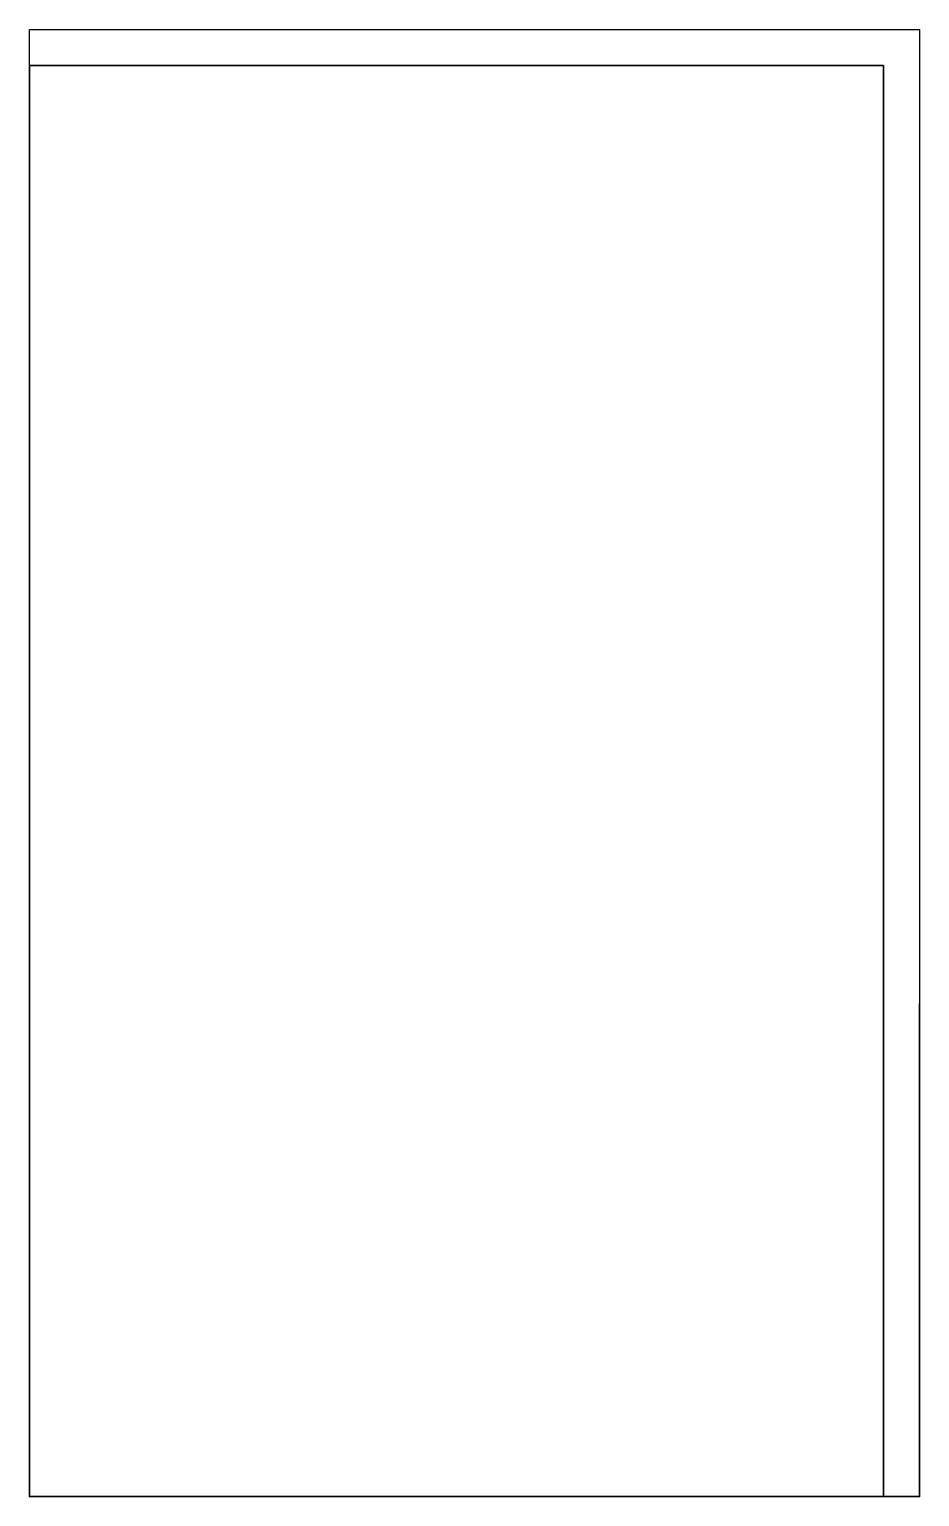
# Model space of a CAD drawing. Header units: centimetres. Extents: x 0 to 3.7, y 0 to 6.1.
import ezdxf

# ---------------------------------------------------------------- set-up
doc = ezdxf.new("R2010")
doc.units = ezdxf.units.CM
doc.header["$MEASUREMENT"] = 0
for name, color, linetype in [('Wood Corner Bracket v1_Sketch1', 7, 'Continuous'), ('Wood Corner Bracket v1_Sketch2', 7, 'Continuous'), ('Wood Corner Bracket v1_Sketch3', 7, 'Continuous'), ('Wood Corner Bracket v1_Sketch4', 7, 'Continuous')]:
    doc.layers.add(name, color=color, linetype=linetype)

msp = doc.modelspace()

# ---------------------------------------------------------------- linework, layer by layer
at = {"layer": 'Wood Corner Bracket v1_Sketch1'}
for p, q in [((0, 0), (3.7, 0)), ((3.7, 0, 7.6), (0, 0, 7.6)), ((0, 0, 7.6), (0, 0)), ((3.7, 0), (3.7, 0, 7.6))]:
    msp.add_line(p, q, dxfattribs=at)
msp.add_point((0, 0), dxfattribs=at)
at = {"layer": 'Wood Corner Bracket v1_Sketch2'}
for p, q in [((0, 0), (0, 6.1)), ((0, 6.1), (3.7, 6.1)), ((3.7, 6.1), (3.7, 0)), ((3.55, 5.95), (0, 5.95)), ((0, 5.95), (0, 0)), ((3.55, 0), (3.55, 5.95)), ((3.7, 0), (0, 0)), ((0, 0), (3.55, 0))]:
    msp.add_line(p, q, dxfattribs=at)
msp.add_point((0, 0), dxfattribs=at)
at = {"layer": 'Wood Corner Bracket v1_Sketch3'}
for p, q in [((3.55, 0, 7.6), (3.55, 5.95, 7.6)), ((3.55, 5.95, 7.6), (3.55, 5.95)), ((3.55, 5.95), (3.55, 0)), ((3.55, 0, 7.6), (3.55, 2, 7.6)), ((3.55, 2, 7.6), (3.55, 2, 5.1)), ((3.55, 0), (3.55, 2)), ((3.55, 2), (3.55, 2, 1)), ((3.55, 2, 5.1), (3.55, 0, 4)), ((3.55, 0, 1.8), (3.55, 2, 1)), ((3.55, 0), (3.55, 0, 7.6)), ((3.55, 0, 5), (3.55, 0, 4)), ((3.55, 0, 1), (3.55, 0, 1.8)), ((3.55, 0, 1.8), (3.55, 0, 4))]:
    msp.add_line(p, q, dxfattribs=at)
msp.add_point((3.55, 0), dxfattribs=at)
at = {"layer": 'Wood Corner Bracket v1_Sketch4'}
for p, q in [((3.55, 5.95, 7.6), (0, 5.95, 7.6)), ((0, 5.95, 7.6), (0, 5.95)), ((0, 5.95), (3.55, 5.95)), ((0, 5.95, 7.6), (0, 5.95, 5.1)), ((0, 5.95, 5.1), (2.05, 5.95, 5.1)), ((0, 5.95, 5.1), (2.05, 5.95, 4.1)), ((0, 5.95), (2.05, 5.95)), ((0, 5.95), (0, 5.95, 1)), ((2.05, 5.95, 1.8), (0, 5.95, 1)), ((2.05, 5.95, 5.1), (2.05, 5.95, 4.1)), ((2.05, 5.95), (2.05, 5.95, 1.8)), ((2.05, 5.95, 1.8), (2.05, 5.95, 4.1)), ((3.55, 5.95), (3.55, 5.95, 7.6)), ((3.7, 0, 4), (3.7, 2.05, 4))]:
    msp.add_line(p, q, dxfattribs=at)
for p in [(0, 5.95), (3.7, 0, 4)]:
    msp.add_point(p, dxfattribs=at)

doc.saveas('drawing.dxf')
